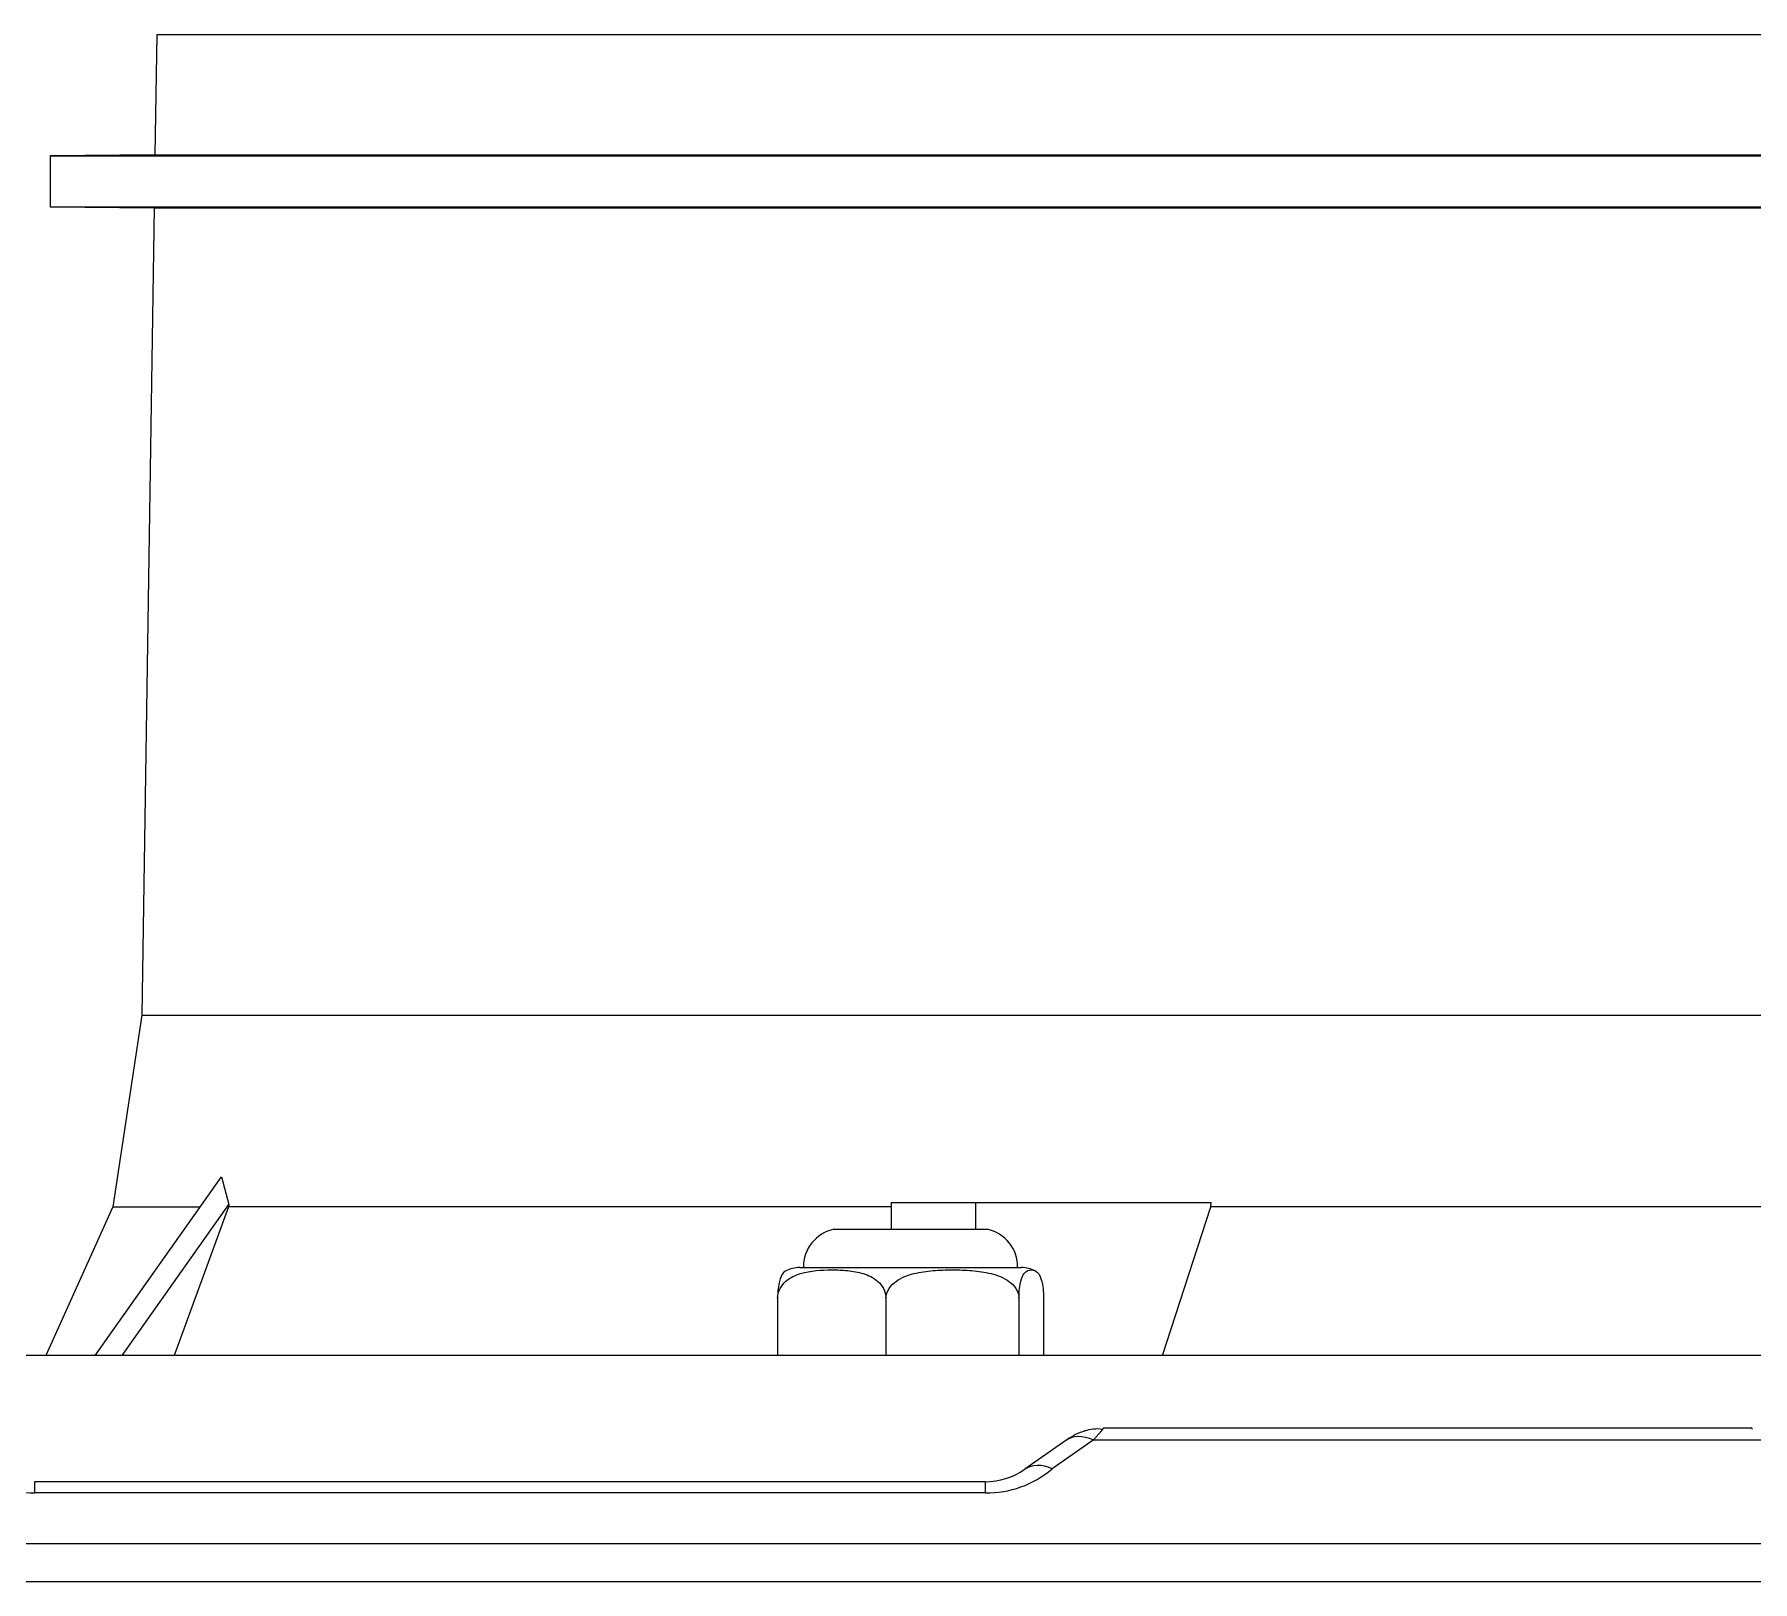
# Model space of a CAD drawing. Header units: millimetres. Extents: x 113490 to 142599, y -20467 to 115.
# Drawn here: x 132008.7 to 132233.4, y -6159.7 to -5957.5 of the extents above; entities that cross this region are included whole.
import ezdxf

# ---------------------------------------------------------------- set-up
doc = ezdxf.new("R2010")
doc.units = ezdxf.units.MM
doc.layers.add('DV1_0', color=7, linetype='Continuous')

msp = doc.modelspace()

# ---------------------------------------------------------------- linework, layer by layer
at = {"layer": 'DV1_0', "color": 7, "linetype": 'Continuous', "lineweight": 15}
for p, q in [((132024.7, -5957.48), (132024.47, -5973.22)), ((132024.47, -5973.22), (132010.76, -5973.34)), ((132010.76, -5973.34), (132965.76, -5973.34)), ((132010.76, -5973.34), (132010.76, -5980.02)), ((132024.47, -5973.22), (132952.05, -5973.22)), ((132010.76, -5980.02), (132965.76, -5980.02)), ((132010.76, -5980.02), (132024.36, -5980.14)), ((132024.36, -5980.14), (132022.76, -6085.69)), ((132024.36, -5980.14), (132952.16, -5980.14)), ((132022.76, -6085.69), (132018.95, -6110.72)), ((132022.76, -6085.69), (132953.76, -6085.69)), ((132016.64, -6130.18), (132033.16, -6106.81)), ((132033.16, -6106.81), (132034.14, -6110.43)), ((132020.17, -6130.18), (132034.14, -6110.43)), ((132034.14, -6110.43), (132034.1, -6110.72)), ((132120.71, -6110.18), (132131.73, -6110.18)), ((132120.71, -6110.18), (132120.71, -6113.68)), ((132131.73, -6110.18), (132131.73, -6113.68)), ((132131.73, -6110.18), (132162.56, -6110.18)), ((132162.5, -6110.72), (132162.56, -6110.18)), ((132018.95, -6110.72), (132010.2, -6130.18)), ((132018.95, -6110.72), (132030.4, -6110.72)), ((132034.1, -6110.72), (132026.96, -6130.18)), ((132120.71, -6110.72), (132034.1, -6110.72)), ((132156.2, -6130.18), (132162.5, -6110.72)), ((132369.98, -6110.72), (132162.5, -6110.72)), ((132113.26, -6113.68), (132133.26, -6113.68)), ((132108.76, -6118.68), (132137.76, -6118.68)), ((132105.87, -6122.68), (132105.87, -6130.18)), ((132120.04, -6122.68), (132120.04, -6130.18)), ((132137.43, -6122.68), (132137.43, -6130.18)), ((132140.65, -6122.68), (132140.65, -6130.18)), ((132985.6, -6130.18), (131991.69, -6130.18)), ((132233.24, -6139.68), (132148.48, -6139.68)), ((132143.57, -6141.28), (132138.19, -6145.05)), ((132143.81, -6141.11), (132143.57, -6141.28)), ((132133.02, -6146.68), (132008.7, -6146.68))]:
    msp.add_line(p, q, dxfattribs=at)
at = {"layer": 'DV1_0', "color": 7, "linetype": 'Continuous', "lineweight": 20}
for p, q in [((132024.7, -5957.48), (132951.82, -5957.48)), ((132147.15, -6141.22), (132141.77, -6144.99)), ((132234.57, -6141.22), (132147.15, -6141.22)), ((132008.7, -6146.68), (132008.7, -6148.14)), ((132133.02, -6148.14), (132008.7, -6148.14)), ((132133.02, -6146.68), (132133.02, -6148.14)), ((131930.64, -6154.76), (133045.88, -6154.76)), ((131930.64, -6159.73), (133045.88, -6159.73))]:
    msp.add_line(p, q, dxfattribs=at)
at = {"layer": 'DV1_0', "color": 7, "linetype": 'Continuous', "lineweight": 15}
for centre, radius, start, end in [((132114.26, -6118.58), 5, 101.5251, 181.1553), ((132132.26, -6118.58), 5, 358.8447, 78.4749), ((132108.76, -6122.68), 4, 90, 116.789), ((132137.76, -6122.68), 4, 63.2664, 90), ((132147.68, -6144.96), 5.18, 82.4063, 109.1972), ((132148.48, -6147.99), 8.31, 106.9484, 125), ((132133.02, -6137.68), 9, 270, 305)]:
    msp.add_arc(centre, radius, start, end, dxfattribs=at)
at = {"layer": 'DV1_0', "color": 7, "linetype": 'Continuous', "lineweight": 20}
for centre, start, end in [((132008.5, -6135), 229.4667, 270.8885), ((132133.23, -6135), 269.1115, 310.5333)]:
    msp.add_arc(centre, 13.14, start, end, dxfattribs=at)
at = {"layer": 'DV1_0', "color": 7, "linetype": 'Continuous', "lineweight": 15}
for centre in [(132147.15, -6146.39), (132141.77, -6150.16)]:
    msp.add_ellipse(centre, major_axis=(-3.58, 5.11), ratio=0.647809, start_param=5.458935, end_param=6.283185, dxfattribs=at)
for points, knots in [([(132105.87, -6122.68), (132105.87, -6122.22), (132106, -6121.78), (132106.4, -6121.03), (132106.67, -6120.72), (132107.53, -6119.97), (132108.2, -6119.67), (132110.21, -6119.06), (132111.59, -6118.98), (132113.65, -6118.98), (132114.34, -6119.01), (132115.71, -6119.15), (132116.4, -6119.27), (132117.74, -6119.68), (132118.4, -6119.98), (132119.26, -6120.74), (132119.52, -6121.04), (132119.92, -6121.78), (132120.04, -6122.22), (132120.04, -6122.68)], [0, 0, 0, 0, 0.0625, 0.0625, 0.125, 0.125, 0.25, 0.25, 0.5, 0.5, 0.625, 0.625, 0.75, 0.75, 0.875, 0.875, 0.9375, 0.9375, 1, 1, 1, 1]), ([(132106.99, -6119.09), (132106.84, -6119.17), (132106.69, -6119.28), (132106.4, -6119.68), (132106.25, -6119.98), (132106.05, -6120.74), (132105.99, -6121.04), (132105.9, -6121.78), (132105.87, -6122.22), (132105.87, -6122.68)], [0.6313126, 0.6313126, 0.6313126, 0.6313126, 0.75, 0.75, 0.875, 0.875, 0.9375, 0.9375, 1, 1, 1, 1]), ([(132120.04, -6122.68), (132120.04, -6122.23), (132120.2, -6121.78), (132120.68, -6121.04), (132121.01, -6120.73), (132122.06, -6119.98), (132122.88, -6119.68), (132124.52, -6119.27), (132125.37, -6119.15), (132127.05, -6119.01), (132127.89, -6118.98), (132129.59, -6118.98), (132130.43, -6119.01), (132132.11, -6119.15), (132132.96, -6119.27), (132134.6, -6119.68), (132135.42, -6119.98), (132136.47, -6120.73), (132136.79, -6121.04), (132137.28, -6121.79), (132137.43, -6122.23), (132137.43, -6122.68)], [0, 0, 0, 0, 0.0625, 0.0625, 0.125, 0.125, 0.25, 0.25, 0.375, 0.375, 0.5, 0.5, 0.625, 0.625, 0.75, 0.75, 0.875, 0.875, 0.9375, 0.9375, 1, 1, 1, 1]), ([(132137.43, -6122.68), (132137.43, -6122.22), (132137.46, -6121.78), (132137.55, -6121.03), (132137.61, -6120.72), (132137.81, -6119.97), (132137.96, -6119.67), (132138.41, -6119.06), (132138.73, -6118.98), (132139.2, -6118.98), (132139.35, -6119.01), (132139.66, -6119.15), (132139.82, -6119.27), (132140.12, -6119.68), (132140.27, -6119.98), (132140.47, -6120.74), (132140.53, -6121.04), (132140.62, -6121.78), (132140.65, -6122.22), (132140.65, -6122.68)], [0, 0, 0, 0, 0.0625, 0.0625, 0.125, 0.125, 0.25, 0.25, 0.5, 0.5, 0.625, 0.625, 0.75, 0.75, 0.875, 0.875, 0.9375, 0.9375, 1, 1, 1, 1]), ([(132148.48, -6139.68), (132148.48, -6139.68), (132148.48, -6139.68), (132148.48, -6139.68), (132148.47, -6139.69), (132148.46, -6139.7), (132148.45, -6139.72), (132148.43, -6139.75), (132148.4, -6139.78), (132148.38, -6139.8), (132148.37, -6139.82)], [0, 0, 0, 0, 0.0225374, 0.045499, 0.0704143, 0.098741, 0.1307989, 0.1673281, 0.2070826, 0.2462765, 0.2462765, 0.2462765, 0.2462765]), ([(132233.35, -6139.82), (132233.34, -6139.81), (132233.32, -6139.78), (132233.29, -6139.75), (132233.27, -6139.72), (132233.26, -6139.7), (132233.25, -6139.69), (132233.25, -6139.68), (132233.24, -6139.68), (132233.24, -6139.68), (132233.24, -6139.68)], [0.7510552, 0.7510552, 0.7510552, 0.7510552, 0.7916124, 0.8314593, 0.8682647, 0.9005811, 0.9291259, 0.9542346, 0.9772576, 1, 1, 1, 1])]:
    msp.add_open_spline(points, degree=3, knots=knots, dxfattribs=at)
at = {"layer": 'DV1_0', "color": 7, "linetype": 'Continuous', "lineweight": 20}
msp.add_open_spline([(132148.37, -6139.82), (132148.37, -6139.82), (132148.36, -6139.83), (132148.33, -6139.87), (132148.29, -6139.92), (132148.25, -6139.98), (132148.2, -6140.04), (132148.14, -6140.1), (132148.09, -6140.17), (132148.03, -6140.24), (132147.97, -6140.31), (132147.9, -6140.39), (132147.82, -6140.48), (132147.75, -6140.56), (132147.66, -6140.66), (132147.57, -6140.76), (132147.48, -6140.86), (132147.38, -6140.98), (132147.27, -6141.09), (132147.19, -6141.18), (132147.15, -6141.22)], degree=3, knots=[0.2462765, 0.2462765, 0.2462765, 0.2462765, 0.2478008, 0.2893055, 0.3313105, 0.3725388, 0.4126164, 0.4523133, 0.4921019, 0.5323136, 0.5732018, 0.614975, 0.657814, 0.7018833, 0.7473363, 0.7943249, 0.8429799, 0.8935078, 0.9458807, 1, 1, 1, 1], dxfattribs=at)

doc.saveas('drawing.dxf')
